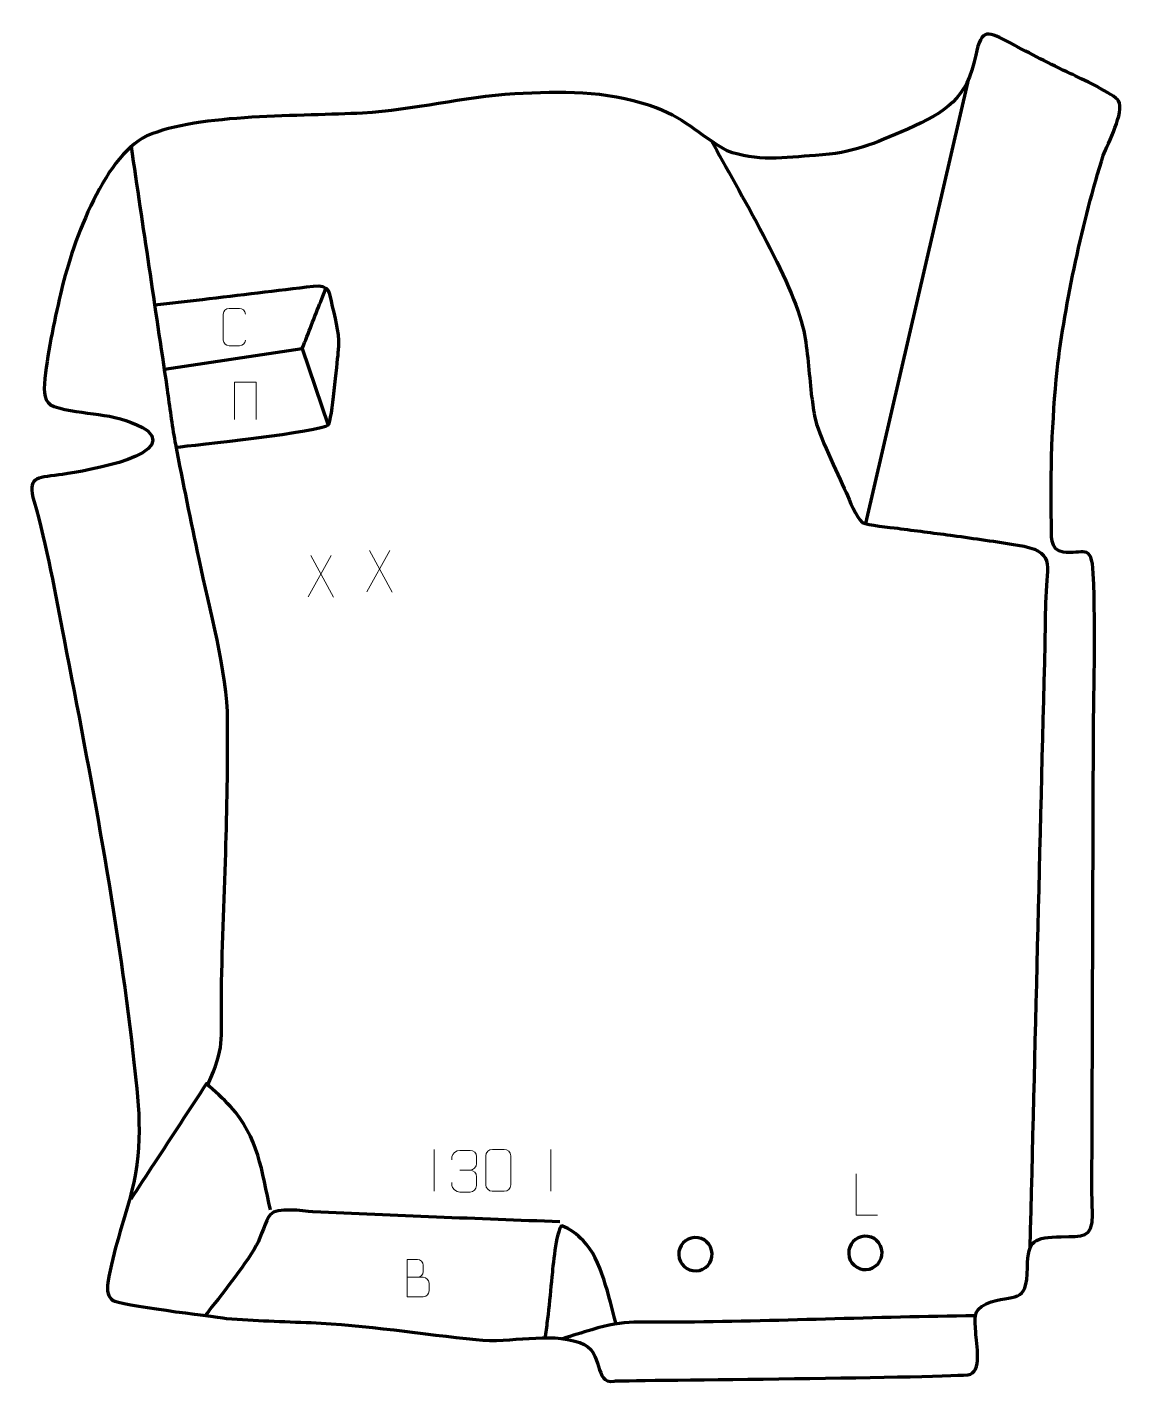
# Model space of a CAD drawing. Header units: millimetres. Extents: x -571 to 87, y -30 to 784.
import ezdxf

# ---------------------------------------------------------------- set-up
doc = ezdxf.new("R2010")
doc.units = ezdxf.units.MM
doc.header["$MEASUREMENT"] = 0
doc.layers.add('layer 2', color=7, linetype='Continuous')
doc.layers.add('layer 3', color=7, linetype='Continuous')

msp = doc.modelspace()

# ---------------------------------------------------------------- linework, layer by layer
at = {"layer": 'layer 2', "color": 140, "lineweight": 158}
msp.add_open_spline([(-68.0095, 486.4536), (-68.0095, 486.4536), (-6.1918, 753.3548), (-6.1918, 753.3548)], degree=3, dxfattribs=at)
for points, knots in [([(-462.6734, 149.8856), (-452.3716, 173.3069), (-454.7867, 175.6297), (-454.5543, 200.6306), (-454.5543, 200.6306), (-454.2804, 230.0808), (-452.7875, 259.5366), (-451.9388, 288.9774), (-451.9388, 288.9774), (-451.1893, 315.3853), (-450.6702, 341.756), (-450.8143, 368.1767), (-450.8143, 368.1767), (-451.01, 397.7156), (-461.838, 435.5106), (-467.9781, 465.1338), (-467.9781, 465.1338), (-472.7329, 488.0735), (-477.4949, 510.9974), (-481.9088, 534.0065), (-481.9088, 534.0065), (-481.9088, 534.0065), (-482.1875, 535.4692), (-482.1875, 535.4692), (-482.1875, 535.4692), (-484.1562, 545.8251), (-485.3506, 556.41), (-486.8814, 566.8447), (-486.8814, 566.8447), (-486.8814, 566.8447), (-487.0913, 568.2755), (-487.0913, 568.2755), (-487.0913, 568.2755), (-494.2454, 616.3996), (-501.3992, 664.5239), (-508.5531, 712.6482)], [0, 0, 0, 0, 0.1, 0.1, 0.1, 0.1, 0.2, 0.2, 0.2, 0.2, 0.3, 0.3, 0.3, 0.3, 0.4, 0.4, 0.4, 0.4, 0.5, 0.5, 0.5, 0.5, 0.6, 0.6, 0.6, 0.6, 0.7, 0.7, 0.7, 0.7, 0.8, 0.8, 0.8, 0.8, 1, 1, 1, 1]), ([(-160.4968, 715.8022), (-144.9477, 686.9972), (-111.5719, 631.7379), (-105.26, 602.0618), (-105.26, 602.0618), (-102.7106, 590.0753), (-102.1491, 576.7262), (-100.6937, 564.4506), (-100.6937, 564.4506), (-100.1397, 559.8978), (-99.4895, 555.4433), (-98.7173, 550.9222), (-98.7173, 550.9222), (-96.5636, 539.2826), (-85.0703, 517.3881), (-79.8543, 505.1546), (-79.8543, 505.1546), (-78.0404, 500.9002), (-73.5734, 489.8377), (-70.1165, 487.1839), (-70.1165, 487.1839), (-66.6836, 485.474), (-53.4429, 484.1798), (-48.8782, 483.6082), (-48.8782, 483.6082), (-38.3415, 482.1934), (-27.7894, 480.895), (-17.2518, 479.4856), (-17.2518, 479.4856), (-17.2518, 479.4856), (-15.7451, 479.2841), (-15.7451, 479.2841), (-15.7451, 479.2841), (-2.7701, 477.5007), (10.1723, 475.6222), (23.1032, 473.5392), (23.1032, 473.5392), (45.8813, 469.852), (40.7767, 462.4535), (39.9592, 442.2955), (39.9592, 442.2955), (39.6029, 433.5067), (39.6173, 424.6541), (39.424, 415.8527), (39.424, 415.8527), (39.424, 415.8527), (39.3892, 414.3716), (39.3892, 414.3716), (39.3892, 414.3716), (36.3625, 293.4497), (33.3867, 172.5263), (30.4033, 51.6033)], [0, 0, 0, 0, 0.07142857, 0.07142857, 0.07142857, 0.07142857, 0.14285714, 0.14285714, 0.14285714, 0.14285714, 0.21428571, 0.21428571, 0.21428571, 0.21428571, 0.28571429, 0.28571429, 0.28571429, 0.28571429, 0.35714286, 0.35714286, 0.35714286, 0.35714286, 0.42857143, 0.42857143, 0.42857143, 0.42857143, 0.5, 0.5, 0.5, 0.5, 0.57142857, 0.57142857, 0.57142857, 0.57142857, 0.64285714, 0.64285714, 0.64285714, 0.64285714, 0.71428571, 0.71428571, 0.71428571, 0.71428571, 0.78571429, 0.78571429, 0.78571429, 0.78571429, 0.85714286, 0.85714286, 0.85714286, 0.85714286, 1, 1, 1, 1]), ([(-494.4196, 617.5727), (-484.9379, 618.6736), (-475.456, 619.7743), (-465.9743, 620.8752), (-465.9743, 620.8752), (-443.7062, 623.4636), (-421.4885, 626.2167), (-399.2366, 628.8938), (-399.2366, 628.8938), (-389.5501, 629.715), (-390.0522, 625.353), (-388.0435, 616.6816), (-388.0435, 616.6816), (-385.6873, 606.5101), (-383.4509, 599.337), (-384.6306, 588.8862), (-384.6306, 588.8862), (-385.3782, 582.1775), (-388.2419, 549.0339), (-390.5833, 545.5434), (-390.5833, 545.5434), (-393.3712, 541.3874), (-472.4394, 533.1984), (-481.5119, 532.0326)], [0, 0, 0, 0, 0.14285714, 0.14285714, 0.14285714, 0.14285714, 0.28571429, 0.28571429, 0.28571429, 0.28571429, 0.42857143, 0.42857143, 0.42857143, 0.42857143, 0.57142857, 0.57142857, 0.57142857, 0.57142857, 0.71428571, 0.71428571, 0.71428571, 0.71428571, 1, 1, 1, 1]), ([(-406.0267, 591.3923), (-402.3412, 600.8289), (-398.6557, 610.2656), (-394.9703, 619.7022), (-394.9703, 619.7022), (-391.2849, 629.1388), (-391.8454, 627.5797), (-391.8454, 627.5797)], [0, 0, 0, 0, 0.33333333, 0.33333333, 0.33333333, 0.33333333, 1, 1, 1, 1]), ([(-488.6808, 578.9679), (-488.6808, 578.9679), (-406.0267, 591.3923), (-406.0267, 591.3923), (-406.0267, 591.3923), (-406.0267, 591.3923), (-390.5833, 545.5434), (-390.5833, 545.5434)], [0, 0, 0, 0, 0.33333333, 0.33333333, 0.33333333, 0.33333333, 1, 1, 1, 1]), ([(-425.1056, 74.801), (-430.2655, 98.0503), (-432.3952, 118.4741), (-449.0742, 136.9462), (-449.0742, 136.9462), (-453.6079, 141.6827), (-458.6519, 146.0825), (-463.4307, 150.5885), (-463.4307, 150.5885), (-473.9735, 134.7173), (-484.3773, 118.7039), (-494.8324, 102.7694), (-494.8324, 102.7694), (-499.5144, 95.6335), (-504.1965, 88.4974), (-508.8787, 81.3614)], [0, 0, 0, 0, 0.2, 0.2, 0.2, 0.2, 0.4, 0.4, 0.4, 0.4, 0.6, 0.6, 0.6, 0.6, 1, 1, 1, 1]), ([(-251.5474, 67.6552), (-300.905, 69.6564), (-350.278, 71.3057), (-399.6164, 73.7585), (-399.6164, 73.7585), (-405.688, 74.0641), (-421.3443, 76.812), (-425.3719, 71.9313), (-425.3719, 71.9313), (-427.712, 69.0957), (-430.832, 58.3313), (-433.602, 53.5146), (-433.602, 53.5146), (-441.7344, 39.3731), (-454.1935, 24.5454), (-464.2751, 11.5088)], [0, 0, 0, 0, 0.2, 0.2, 0.2, 0.2, 0.4, 0.4, 0.4, 0.4, 0.6, 0.6, 0.6, 0.6, 1, 1, 1, 1]), ([(-217.8698, 7.1118), (-222.1608, 22.1432), (-226.3864, 45.2763), (-237.5137, 56.4274), (-237.5137, 56.4274), (-241.2012, 60.1227), (-245.3787, 63.6367), (-250.3912, 65.3063), (-250.3912, 65.3063), (-254.0118, 61.8341), (-255.7085, 40.2511), (-256.298, 34.708), (-256.298, 34.708), (-257.0946, 27.217), (-257.7139, 19.6745), (-258.5816, 12.2006), (-258.5816, 12.2006), (-258.5816, 12.2006), (-258.7485, 10.8678), (-258.7485, 10.8678), (-258.7485, 10.8678), (-259.1908, 7.3809), (-259.6329, 3.8939), (-260.0751, 0.407), (-260.0751, 0.407), (-260.0751, 0.407), (-260.2646, -1.0875), (-260.2646, -1.0875)], [0, 0, 0, 0, 0.125, 0.125, 0.125, 0.125, 0.25, 0.25, 0.25, 0.25, 0.375, 0.375, 0.375, 0.375, 0.5, 0.5, 0.5, 0.5, 0.625, 0.625, 0.625, 0.625, 0.75, 0.75, 0.75, 0.75, 1, 1, 1, 1]), ([(-2.2922, 11.3624), (-62.096, 10.7128), (-122.156, 7.9265), (-181.9515, 7.503), (-181.9515, 7.503), (-202.146, 7.36), (-212.2413, 9.0668), (-232.352, 3.0181), (-232.352, 3.0181), (-238.2048, 1.2578), (-244.0233, -0.6134), (-249.8768, -2.3781)], [0, 0, 0, 0, 0.25, 0.25, 0.25, 0.25, 0.5, 0.5, 0.5, 0.5, 1, 1, 1, 1])]:
    msp.add_open_spline(points, degree=3, knots=knots, dxfattribs=at)
at = {"layer": 'layer 2', "color": 250, "lineweight": 200}
for points in [[(-169.7264, 38.3119), (-175.2432, 38.0549), (-179.9238, 42.319), (-180.1808, 47.8358), (-180.1808, 47.8358), (-180.4378, 53.3526), (-176.1738, 58.0333), (-170.6569, 58.2902), (-170.6569, 58.2902), (-165.1401, 58.5472), (-160.4594, 54.2832), (-160.2025, 48.7664), (-160.2025, 48.7664), (-159.9455, 43.2495), (-164.2095, 38.5689), (-169.7264, 38.3119)], [(-67.7876, 39.0873), (-73.3045, 38.8303), (-77.9851, 43.0943), (-78.2421, 48.6112), (-78.2421, 48.6112), (-78.499, 54.128), (-74.2351, 58.8087), (-68.7182, 59.0656), (-68.7182, 59.0656), (-63.2013, 59.3226), (-58.5207, 55.0586), (-58.2637, 49.5417), (-58.2637, 49.5417), (-58.0068, 44.0249), (-62.2708, 39.3443), (-67.7876, 39.0873)]]:
    msp.add_open_spline(points, degree=3, knots=[0, 0, 0, 0, 0.2, 0.2, 0.2, 0.2, 0.4, 0.4, 0.4, 0.4, 0.6, 0.6, 0.6, 0.6, 1, 1, 1, 1], dxfattribs=at)
at = {"layer": 'layer 3', "color": 242, "lineweight": 158}
msp.add_open_spline([(-151.2173, 710.0561), (-133.5798, 703.0488), (-116.5875, 706.1629), (-98.2463, 707.1687), (-98.2463, 707.1687), (-74.4732, 708.7468), (-64.1464, 713.9168), (-42.7891, 723.0122), (-42.7891, 723.0122), (-19.9729, 733.4622), (-7.2512, 741.0059), (-2.0407, 767.2915), (-2.0407, 767.2915), (1.2992, 784.1407), (5.624, 781.5603), (18.5733, 774.6756), (18.5733, 774.6756), (31.022, 768.04), (42.1943, 762.2083), (54.9925, 756.1913), (54.9925, 756.1913), (59.972, 753.8502), (81.3517, 743.861), (83.6186, 739.9133), (83.6186, 739.9133), (87.4003, 733.3279), (77.0985, 714.2476), (74.4723, 707.1978), (74.4723, 707.1978), (62.1389, 668.0333), (51.5945, 619.3187), (46.7962, 578.537), (46.7962, 578.537), (43.7586, 548.3266), (42.5907, 516.8791), (43.3968, 486.5254), (43.3968, 486.5254), (43.4597, 480.2117), (42.2383, 470.3531), (50.3336, 469.2459), (50.3336, 469.2459), (61.8645, 467.6686), (67.6171, 475.3299), (68.4644, 456.5521), (68.4644, 456.5521), (70.0425, 421.5794), (68.6349, 384.5817), (68.5179, 349.3406), (68.5179, 349.3406), (68.256, 269.9589), (67.9942, 190.5772), (67.7322, 111.1955), (67.7322, 111.1955), (67.689, 98.097), (67.4279, 85.0175), (68.0152, 71.9366), (68.0152, 71.9366), (67.9314, 57.3891), (62.2459, 59.1369), (49.2046, 58.7405), (49.2046, 58.7405), (33.2048, 58.2318), (29.2349, 57.335), (28.997, 40.3372), (28.997, 40.3372), (28.6742, 17.2635), (21.6213, 25.3479), (4.1437, 18.5128), (4.1437, 18.5128), (-4.3497, 14.5539), (-2.3858, 9.6157), (-2.0138, 1.3263), (-2.0138, 1.3263), (-1.6009, -5.1398), (2.0756, -23.1987), (-6.7285, -23.9772), (-6.7285, -23.9772), (-29.0725, -25.953), (-216.3031, -27.3032), (-218.9567, -27.7774), (-218.9567, -27.7774), (-231.6923, -30.0531), (-224.1962, -9.8314), (-239.5234, -4.7058), (-239.5234, -4.7058), (-259.3885, 1.9375), (-279.7407, -5.2273), (-301.9091, -2.9182), (-301.9091, -2.9182), (-332.6875, 0.2877), (-369.4338, 5.9369), (-400.6048, 7.2457), (-400.6048, 7.2457), (-417.5745, 7.9583), (-434.4709, 8.4037), (-451.4108, 9.7921), (-451.4108, 9.7921), (-460.5879, 11.2039), (-516.0905, 17.6217), (-519.8497, 20.7995), (-519.8497, 20.7995), (-522.2341, 22.815), (-523.5214, 26.0316), (-522.6819, 31.2021), (-522.6819, 31.2021), (-519.4204, 51.2893), (-513.2671, 66.745), (-508.4158, 85.8444), (-508.4158, 85.8444), (-501.007, 115.0125), (-504.2746, 139.6723), (-507.6038, 168.9934), (-507.6038, 168.9934), (-517.2467, 252.8668), (-532.8128, 334.1371), (-548.914, 416.8768), (-548.914, 416.8768), (-554.1539, 443.8281), (-559.1694, 473.3612), (-566.9419, 499.535), (-566.9419, 499.535), (-571.0708, 514.4765), (-565.911, 513.6418), (-551.985, 515.656), (-551.985, 515.656), (-544.218, 516.7783), (-481.3757, 525.6699), (-498.5925, 542.1285), (-498.5925, 542.1285), (-516.677, 553.3421), (-532.964, 550.9632), (-552.0543, 555.7568), (-552.0543, 555.7568), (-560.3606, 557.8426), (-561.1024, 562.0041), (-560.6951, 570.2824), (-560.6951, 570.2824), (-559.2619, 586.9211), (-554.8341, 607.5519), (-551.1503, 624.0356), (-551.1503, 624.0356), (-544.9156, 651.4815), (-526.1359, 706.0343), (-499.3461, 718.8831), (-499.3461, 718.8831), (-468.2366, 732.4761), (-405.2898, 730.5659), (-369.907, 732.6088), (-369.907, 732.6088), (-338.6493, 734.4134), (-310.2167, 742.2177), (-278.6186, 744.1021), (-278.6186, 744.1021), (-250.8685, 745.757), (-224.3407, 746.0566), (-197.5691, 737.0632), (-197.5691, 737.0632), (-176.4323, 729.9626), (-169.2335, 720.2346), (-151.2173, 710.0561)], degree=3, knots=[0, 0, 0, 0, 0.02439024, 0.02439024, 0.02439024, 0.02439024, 0.04878049, 0.04878049, 0.04878049, 0.04878049, 0.07317073, 0.07317073, 0.07317073, 0.07317073, 0.09756098, 0.09756098, 0.09756098, 0.09756098, 0.12195122, 0.12195122, 0.12195122, 0.12195122, 0.14634146, 0.14634146, 0.14634146, 0.14634146, 0.17073171, 0.17073171, 0.17073171, 0.17073171, 0.19512195, 0.19512195, 0.19512195, 0.19512195, 0.2195122, 0.2195122, 0.2195122, 0.2195122, 0.24390244, 0.24390244, 0.24390244, 0.24390244, 0.26829268, 0.26829268, 0.26829268, 0.26829268, 0.29268293, 0.29268293, 0.29268293, 0.29268293, 0.31707317, 0.31707317, 0.31707317, 0.31707317, 0.34146341, 0.34146341, 0.34146341, 0.34146341, 0.36585366, 0.36585366, 0.36585366, 0.36585366, 0.3902439, 0.3902439, 0.3902439, 0.3902439, 0.41463415, 0.41463415, 0.41463415, 0.41463415, 0.43902439, 0.43902439, 0.43902439, 0.43902439, 0.46341463, 0.46341463, 0.46341463, 0.46341463, 0.48780488, 0.48780488, 0.48780488, 0.48780488, 0.51219512, 0.51219512, 0.51219512, 0.51219512, 0.53658537, 0.53658537, 0.53658537, 0.53658537, 0.56097561, 0.56097561, 0.56097561, 0.56097561, 0.58536585, 0.58536585, 0.58536585, 0.58536585, 0.6097561, 0.6097561, 0.6097561, 0.6097561, 0.63414634, 0.63414634, 0.63414634, 0.63414634, 0.65853659, 0.65853659, 0.65853659, 0.65853659, 0.68292683, 0.68292683, 0.68292683, 0.68292683, 0.70731707, 0.70731707, 0.70731707, 0.70731707, 0.73170732, 0.73170732, 0.73170732, 0.73170732, 0.75609756, 0.75609756, 0.75609756, 0.75609756, 0.7804878, 0.7804878, 0.7804878, 0.7804878, 0.80487805, 0.80487805, 0.80487805, 0.80487805, 0.82926829, 0.82926829, 0.82926829, 0.82926829, 0.85365854, 0.85365854, 0.85365854, 0.85365854, 0.87804878, 0.87804878, 0.87804878, 0.87804878, 0.90243902, 0.90243902, 0.90243902, 0.90243902, 0.92682927, 0.92682927, 0.92682927, 0.92682927, 0.95121951, 0.95121951, 0.95121951, 0.95121951, 1, 1, 1, 1], dxfattribs=at)
at = {"layer": 'layer 3', "color": 250, "lineweight": 9}
for points, knots in [([(-440.1521, 596.5165), (-440.2773, 594.4355), (-441.7795, 593.1103), (-443.7032, 593.1006), (-443.7032, 593.1006), (-445.7918, 593.1009), (-447.8804, 593.1009), (-449.9687, 593.1006), (-449.9687, 593.1006), (-451.6929, 593.0062), (-453.4593, 594.6941), (-453.4493, 596.5009), (-453.4493, 596.5009), (-453.4489, 601.6691), (-453.4489, 606.8368), (-453.4493, 612.0042), (-453.4493, 612.0042), (-453.4455, 613.9193), (-451.881, 615.4592), (-449.9531, 615.4471), (-449.9531, 615.4471), (-447.8701, 615.4471), (-445.7866, 615.4471), (-443.7032, 615.4471), (-443.7032, 615.4471), (-441.9597, 615.4789), (-440.176, 614.143), (-440.1521, 611.9596)], [0, 0, 0, 0, 0.125, 0.125, 0.125, 0.125, 0.25, 0.25, 0.25, 0.25, 0.375, 0.375, 0.375, 0.375, 0.5, 0.5, 0.5, 0.5, 0.625, 0.625, 0.625, 0.625, 0.75, 0.75, 0.75, 0.75, 1, 1, 1, 1]), ([(-446.7454, 548.9117), (-446.7454, 548.9117), (-446.7454, 571.262), (-446.7454, 571.262), (-446.7454, 571.262), (-446.7454, 571.262), (-433.6271, 571.262), (-433.6271, 571.262), (-433.6271, 571.262), (-433.6271, 571.262), (-433.6271, 548.9117), (-433.6271, 548.9117)], [0, 0, 0, 0, 0.25, 0.25, 0.25, 0.25, 0.5, 0.5, 0.5, 0.5, 1, 1, 1, 1]), ([(-316.2443, 104.8596), (-316.2443, 104.8596), (-316.2443, 106.7168), (-316.2443, 106.7168), (-316.2443, 106.7168), (-316.2586, 108.4587), (-313.5941, 110.5768), (-311.535, 110.5541), (-311.535, 110.5541), (-309.4709, 110.5541), (-307.4069, 110.5541), (-305.3432, 110.5541), (-305.3432, 110.5541), (-303.1487, 110.5629), (-301.5504, 108.7161), (-301.506, 106.804), (-301.506, 106.804), (-301.5064, 105.3689), (-301.5064, 103.9338), (-301.506, 102.4983), (-301.506, 102.4983), (-301.5546, 100.8448), (-303.1572, 98.6148), (-305.3555, 98.6248), (-305.3555, 98.6248), (-303.1518, 98.6136), (-301.5438, 96.8104), (-301.4898, 94.7509), (-301.4898, 94.7509), (-301.4902, 92.9662), (-301.4902, 91.1815), (-301.4898, 89.3964), (-301.4898, 89.3964), (-301.4797, 87.335), (-303.5346, 85.5719), (-305.3555, 85.58), (-305.3555, 85.58), (-307.4208, 85.5803), (-309.486, 85.5803), (-311.5516, 85.58), (-311.5516, 85.58), (-313.7202, 85.5915), (-316.2512, 87.9917), (-316.2698, 89.4535), (-316.2698, 89.4535), (-316.2698, 89.4535), (-316.2698, 91.3621), (-316.2698, 91.3621)], [0, 0, 0, 0, 0.07692308, 0.07692308, 0.07692308, 0.07692308, 0.15384615, 0.15384615, 0.15384615, 0.15384615, 0.23076923, 0.23076923, 0.23076923, 0.23076923, 0.30769231, 0.30769231, 0.30769231, 0.30769231, 0.38461538, 0.38461538, 0.38461538, 0.38461538, 0.46153846, 0.46153846, 0.46153846, 0.46153846, 0.53846154, 0.53846154, 0.53846154, 0.53846154, 0.61538462, 0.61538462, 0.61538462, 0.61538462, 0.69230769, 0.69230769, 0.69230769, 0.69230769, 0.76923077, 0.76923077, 0.76923077, 0.76923077, 0.84615385, 0.84615385, 0.84615385, 0.84615385, 1, 1, 1, 1]), ([(-292.0171, 111.1137), (-289.651, 111.1137), (-287.2845, 111.1137), (-284.918, 111.1137), (-284.918, 111.1137), (-282.9375, 111.1493), (-280.9115, 109.655), (-280.8844, 107.2129), (-280.8844, 107.2129), (-280.8848, 101.4555), (-280.8848, 95.6977), (-280.8844, 89.9395), (-280.8844, 89.9395), (-281.0265, 87.6119), (-282.7329, 86.1296), (-284.918, 86.1188), (-284.918, 86.1188), (-287.2904, 86.1192), (-289.6628, 86.1192), (-292.0348, 86.1188), (-292.0348, 86.1188), (-293.9933, 86.0132), (-295.9997, 87.9011), (-295.9883, 89.9221), (-295.9883, 89.9221), (-295.9879, 95.7027), (-295.9879, 101.483), (-295.9883, 107.2628), (-295.9883, 107.2628), (-295.984, 109.4048), (-294.2069, 111.1273), (-292.0171, 111.1137)], [0, 0, 0, 0, 0.11111111, 0.11111111, 0.11111111, 0.11111111, 0.22222222, 0.22222222, 0.22222222, 0.22222222, 0.33333333, 0.33333333, 0.33333333, 0.33333333, 0.44444444, 0.44444444, 0.44444444, 0.44444444, 0.55555556, 0.55555556, 0.55555556, 0.55555556, 0.66666667, 0.66666667, 0.66666667, 0.66666667, 0.77777778, 0.77777778, 0.77777778, 0.77777778, 1, 1, 1, 1]), ([(-60.9135, 71.6342), (-60.9135, 71.6342), (-73.8626, 71.6342), (-73.8626, 71.6342), (-73.8626, 71.6342), (-73.8626, 71.6342), (-73.8626, 96.5878), (-73.8626, 96.5878)], [0, 0, 0, 0, 0.33333333, 0.33333333, 0.33333333, 0.33333333, 1, 1, 1, 1]), ([(-343.2467, 34.4225), (-339.9877, 34.4229), (-336.7283, 34.4229), (-333.4686, 34.4225), (-333.4686, 34.4225), (-331.6993, 34.407), (-329.9764, 32.852), (-329.9764, 31.0162), (-329.9764, 31.0162), (-329.9767, 30.0054), (-329.9767, 27.2741), (-329.9764, 26.263), (-329.9764, 26.263), (-329.9605, 24.5989), (-331.3418, 22.7951), (-333.4212, 22.8103), (-333.4212, 22.8103), (-336.6812, 22.8106), (-339.9409, 22.8106), (-343.2002, 22.8103), (-343.2002, 22.8103), (-343.2002, 30.2607), (-343.2002, 37.7108), (-343.2002, 45.1606), (-343.2002, 45.1606), (-341.0741, 45.1606), (-338.9477, 45.1606), (-336.8212, 45.1606), (-336.8212, 45.1606), (-335.3157, 45.1764), (-333.4377, 43.4652), (-333.4218, 41.7075), (-333.4218, 41.7075), (-333.4222, 39.8569), (-333.4222, 39.7262), (-333.4218, 37.8753), (-333.4218, 37.8753), (-333.4064, 36.0247), (-335.0673, 34.407), (-336.8677, 34.4225)], [0, 0, 0, 0, 0.09090909, 0.09090909, 0.09090909, 0.09090909, 0.18181818, 0.18181818, 0.18181818, 0.18181818, 0.27272727, 0.27272727, 0.27272727, 0.27272727, 0.36363636, 0.36363636, 0.36363636, 0.36363636, 0.45454545, 0.45454545, 0.45454545, 0.45454545, 0.54545455, 0.54545455, 0.54545455, 0.54545455, 0.63636364, 0.63636364, 0.63636364, 0.63636364, 0.72727273, 0.72727273, 0.72727273, 0.72727273, 0.81818182, 0.81818182, 0.81818182, 0.81818182, 1, 1, 1, 1])]:
    msp.add_open_spline(points, degree=3, knots=knots, dxfattribs=at)
for points in [[(-388.6904, 467.3124), (-388.6904, 467.3124), (-402.431, 442.4166), (-402.431, 442.4166)], [(-400.9764, 467.3124), (-400.9764, 467.3124), (-387.2358, 442.3589), (-387.2358, 442.3589)], [(-353.4804, 470.3204), (-353.4804, 470.3204), (-367.221, 445.4246), (-367.221, 445.4246)], [(-365.7664, 470.3204), (-365.7664, 470.3204), (-352.0258, 445.3669), (-352.0258, 445.3669)], [(-326.988, 111.0796), (-326.988, 111.0796), (-326.988, 86.1055), (-326.988, 86.1055)], [(-256.988, 111.0796), (-256.988, 111.0796), (-256.988, 86.1055), (-256.988, 86.1055)], [(-311.5346, 98.6144), (-311.5346, 98.6144), (-305.3382, 98.6144), (-305.3382, 98.6144)]]:
    msp.add_open_spline(points, degree=3, dxfattribs=at)

doc.saveas('drawing.dxf')
